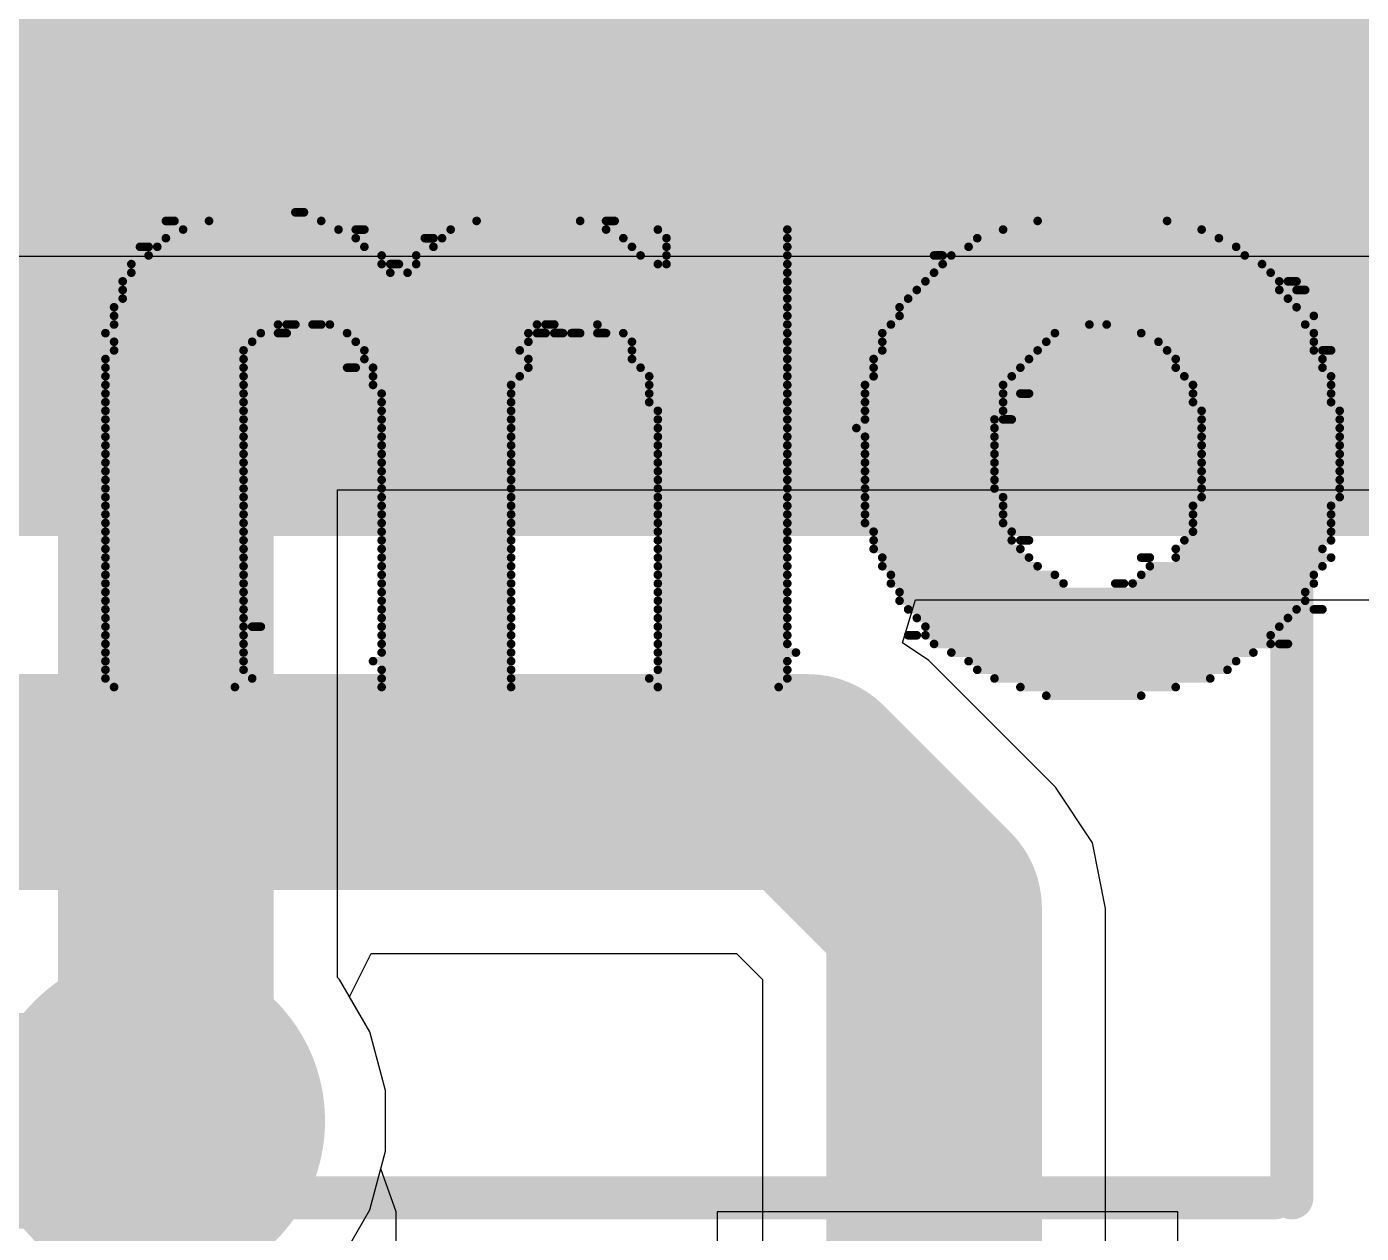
# Model space of a CAD drawing. Header units: millimetres. Extents: x -0.34 to 3.69, y -0.26 to 2.67.
# Drawn here: x 1.2849 to 1.4395, y 0.0037 to 0.1435 of the extents above; entities that cross this region are included whole.
import ezdxf

# ---------------------------------------------------------------- set-up
doc = ezdxf.new("R2010")
doc.units = ezdxf.units.MM
doc.header["$MEASUREMENT"] = 0
for name, color, linetype in [('BottomLayer', 5, 'Continuous'), ('BottomOverlay', 54, 'Continuous'), ('TopLayer', 1, 'Continuous'), ('TopOverlay', 2, 'Continuous'), ('ViaHoleLayer', 16, 'Continuous')]:
    doc.layers.add(name, color=color, linetype=linetype)

# ---------------------------------------------------------------- blocks, each defined once
blk = doc.blocks.new('LDL1117S33R_12')
at = {"layer": 'TopOverlay', "const_width": 0.005}
for points in [[(0.13045, -0.07017), (0.13045, 0.07283)], [(-0.12855, -0.07017), (0.12845, -0.07017)]]:
    blk.add_lwpolyline(points, dxfattribs=at)
at = {"layer": 'TopOverlay', "const_width": 0.0025}
for points in [[(0.1272, -0.07017, 1), (0.1297, -0.07017, 1)], [(0.1292, -0.07017, 1), (0.1317, -0.07017, 1)]]:
    blk.add_lwpolyline(points, format="xyb", close=True, dxfattribs=at)

msp = doc.modelspace()

# ---------------------------------------------------------------- hatches: boundary and pattern name
at = {"layer": 'BottomLayer'}
h = msp.add_hatch(color=5, dxfattribs=at)
edge = h.paths.add_edge_path()
edge.add_arc((1.29975, 0.01675), 0.01969, 0, 360)
at = {"layer": 'TopLayer'}
msp.add_hatch(color=1, dxfattribs=at).paths.add_polyline_path([(1.16129, 0.097), (1.445, 0.097), (1.445, 0.272), (1.16129, 0.272)])
h = msp.add_hatch(color=1, dxfattribs=at)
edge = h.paths.add_edge_path()
edge.add_arc((1.29975, 0.01675), 0.01969, 0, 360)
at = {"layer": 'ViaHoleLayer'}
h = msp.add_hatch(color=16, dxfattribs=at)
edge = h.paths.add_edge_path()
edge.add_arc((1.29975, 0.01675), 0.00984, 0, 360)

# ---------------------------------------------------------------- linework, layer by layer
at = {"layer": 'BottomLayer'}
for p, q in [((2.26056, 0.11688), (1.02024, 0.11688)), ((1.38633, 0.07212), (1.38785, 0.07712)), ((1.38785, 0.07712), (2.26056, 0.07712)), ((1.38941, 0.07006), (1.38633, 0.07212)), ((1.40406, 0.05541), (1.38941, 0.07006)), ((1.40837, 0.04896), (1.40406, 0.05541)), ((1.40988, 0.04136), (1.40837, 0.04896)), ((1.40988, -0.087), (1.40988, 0.04136)), ((1.32227, 0.03112), (1.3248, 0.03612)), ((1.3248, 0.03612), (1.36712, 0.03612)), ((1.36712, 0.03612), (1.37012, 0.03312)), ((1.37012, 0.03312), (1.37012, -0.087)), ((1.32462, 0.02705), (1.32227, 0.03112)), ((1.32644, 0.02026), (1.32462, 0.02705)), ((1.32644, 0.01324), (1.32644, 0.02026)), ((1.32462, 0.00645), (1.32644, 0.01324)), ((1.3211, 0.00036), (1.32462, 0.00645))]:
    msp.add_line(p, q, dxfattribs=at)
at = {"layer": 'BottomLayer', "const_width": 0.025}
for points in [[(1.012, 0.097), (2.272, 0.097)], [(0.98258, 0.056), (1.37536, 0.056)], [(1.37536, 0.056), (1.39, 0.04136)], [(1.39, -0.109), (1.39, 0.04136)], [(0.97657, 0.01675), (1.29975, 0.01675)]]:
    msp.add_lwpolyline(points, dxfattribs=at)
at = {"layer": 'BottomLayer', "const_width": 0.0125}
for points in [[(1.36911, 0.056, 1), (1.38161, 0.056, 1)], [(1.36911, 0.056, 1), (1.38161, 0.056, 1)], [(1.38375, 0.04136, 1), (1.39625, 0.04136, 1)], [(1.38375, 0.04136, 1), (1.39625, 0.04136, 1)], [(1.2935, 0.01675, 1), (1.306, 0.01675, 1)]]:
    msp.add_lwpolyline(points, format="xyb", close=True, dxfattribs=at)
at = {"layer": 'BottomOverlay', "const_width": 0.001}
for points in [[(1.316, 0.122), (1.317, 0.122)], [(1.301, 0.121), (1.302, 0.121)], [(1.306, 0.121), (1.319, 0.121)], [(1.337, 0.121), (1.349, 0.121)], [(1.352, 0.121), (1.353, 0.121)], [(1.402, 0.121), (1.417, 0.121)], [(1.301, 0.119), (1.323, 0.119)], [(1.303, 0.12), (1.321, 0.12)], [(1.323, 0.12), (1.324, 0.12)], [(1.331, 0.119), (1.332, 0.119)], [(1.333, 0.119), (1.354, 0.119)], [(1.334, 0.12), (1.352, 0.12)], [(1.358, 0.12), (1.373, 0.12)], [(1.359, 0.119), (1.373, 0.119)], [(1.395, 0.119), (1.423, 0.119)], [(1.398, 0.12), (1.421, 0.12)], [(1.298, 0.118), (1.299, 0.118)], [(1.3, 0.118), (1.324, 0.118)], [(1.332, 0.118), (1.355, 0.118)], [(1.359, 0.118), (1.373, 0.118)], [(1.394, 0.118), (1.425, 0.118)], [(1.297, 0.116), (1.326, 0.116)], [(1.299, 0.117), (1.326, 0.117)], [(1.327, 0.116), (1.328, 0.116)], [(1.33, 0.117), (1.356, 0.117)], [(1.33, 0.116), (1.358, 0.116)], [(1.359, 0.117), (1.373, 0.117)], [(1.359, 0.116), (1.373, 0.116)], [(1.39, 0.117), (1.391, 0.117)], [(1.391, 0.116), (1.428, 0.116)], [(1.392, 0.117), (1.426, 0.117)], [(1.296, 0.114), (1.373, 0.114)], [(1.297, 0.115), (1.327, 0.115)], [(1.329, 0.115), (1.373, 0.115)], [(1.389, 0.114), (1.43, 0.114)], [(1.39, 0.115), (1.429, 0.115)], [(1.431, 0.114), (1.432, 0.114)], [(1.296, 0.113), (1.373, 0.113)], [(1.388, 0.113), (1.43, 0.113)], [(1.432, 0.113), (1.433, 0.113)], [(1.295, 0.111), (1.373, 0.111)], [(1.296, 0.112), (1.373, 0.112)], [(1.386, 0.111), (1.432, 0.111)], [(1.387, 0.112), (1.431, 0.112)], [(1.295, 0.11), (1.373, 0.11)], [(1.386, 0.11), (1.434, 0.11)], [(1.294, 0.108), (1.312, 0.108)], [(1.295, 0.109), (1.314, 0.109)], [(1.314, 0.108), (1.315, 0.108)], [(1.315, 0.109), (1.316, 0.109)], [(1.318, 0.109), (1.319, 0.109)], [(1.32, 0.109), (1.344, 0.109)], [(1.322, 0.108), (1.343, 0.108)], [(1.344, 0.108), (1.345, 0.108)], [(1.345, 0.109), (1.346, 0.109)], [(1.346, 0.108), (1.347, 0.108)], [(1.348, 0.108), (1.349, 0.108)], [(1.351, 0.109), (1.373, 0.109)], [(1.351, 0.108), (1.352, 0.108)], [(1.354, 0.108), (1.373, 0.108)], [(1.384, 0.108), (1.404, 0.108)], [(1.385, 0.109), (1.408, 0.109)], [(1.41, 0.109), (1.433, 0.109)], [(1.414, 0.108), (1.434, 0.108)], [(1.295, 0.107), (1.311, 0.107)], [(1.323, 0.107), (1.343, 0.107)], [(1.355, 0.107), (1.373, 0.107)], [(1.384, 0.107), (1.403, 0.107)], [(1.416, 0.107), (1.434, 0.107)], [(1.294, 0.105), (1.31, 0.105)], [(1.295, 0.106), (1.31, 0.106)], [(1.324, 0.106), (1.342, 0.106)], [(1.324, 0.105), (1.343, 0.105)], [(1.355, 0.106), (1.373, 0.106)], [(1.355, 0.105), (1.373, 0.105)], [(1.383, 0.105), (1.401, 0.105)], [(1.384, 0.106), (1.402, 0.106)], [(1.417, 0.106), (1.434, 0.106)], [(1.418, 0.105), (1.435, 0.105)], [(1.435, 0.106), (1.436, 0.106)], [(1.294, 0.104), (1.31, 0.104)], [(1.322, 0.104), (1.323, 0.104)], [(1.325, 0.104), (1.343, 0.104)], [(1.356, 0.104), (1.373, 0.104)], [(1.383, 0.104), (1.4, 0.104)], [(1.418, 0.104), (1.435, 0.104)], [(1.294, 0.103), (1.31, 0.103)], [(1.294, 0.102), (1.31, 0.102)], [(1.325, 0.103), (1.342, 0.103)], [(1.325, 0.102), (1.341, 0.102)], [(1.357, 0.103), (1.373, 0.103)], [(1.357, 0.102), (1.373, 0.102)], [(1.382, 0.102), (1.398, 0.102)], [(1.383, 0.103), (1.399, 0.103)], [(1.419, 0.103), (1.436, 0.103)], [(1.42, 0.102), (1.436, 0.102)], [(1.294, 0.101), (1.31, 0.101)], [(1.326, 0.101), (1.341, 0.101)], [(1.357, 0.101), (1.373, 0.101)], [(1.382, 0.101), (1.398, 0.101)], [(1.4, 0.101), (1.401, 0.101)], [(1.42, 0.101), (1.436, 0.101)], [(1.294, 0.1), (1.31, 0.1)], [(1.294, 0.099), (1.31, 0.099)], [(1.326, 0.1), (1.341, 0.1)], [(1.326, 0.099), (1.341, 0.099)], [(1.357, 0.1), (1.373, 0.1)], [(1.358, 0.099), (1.373, 0.099)], [(1.382, 0.1), (1.398, 0.1)], [(1.382, 0.099), (1.398, 0.099)], [(1.42, 0.1), (1.436, 0.1)], [(1.421, 0.099), (1.437, 0.099)], [(1.294, 0.098), (1.31, 0.098)], [(1.294, 0.097), (1.31, 0.097)], [(1.326, 0.098), (1.341, 0.098)], [(1.326, 0.097), (1.341, 0.097)], [(1.358, 0.098), (1.373, 0.098)], [(1.358, 0.097), (1.373, 0.097)], [(1.381, 0.097), (1.397, 0.097)], [(1.382, 0.098), (1.397, 0.098)], [(1.398, 0.098), (1.399, 0.098)], [(1.421, 0.098), (1.437, 0.098)], [(1.421, 0.097), (1.437, 0.097)], [(1.294, 0.096), (1.31, 0.096)], [(1.326, 0.096), (1.341, 0.096)], [(1.358, 0.096), (1.373, 0.096)], [(1.382, 0.096), (1.397, 0.096)], [(1.421, 0.096), (1.437, 0.096)], [(1.294, 0.095), (1.31, 0.095)], [(1.294, 0.094), (1.31, 0.094)], [(1.326, 0.095), (1.341, 0.095)], [(1.326, 0.094), (1.341, 0.094)], [(1.358, 0.095), (1.373, 0.095)], [(1.358, 0.094), (1.373, 0.094)], [(1.382, 0.095), (1.397, 0.095)], [(1.382, 0.094), (1.397, 0.094)], [(1.421, 0.095), (1.437, 0.095)], [(1.421, 0.094), (1.437, 0.094)], [(1.294, 0.093), (1.31, 0.093)], [(1.326, 0.093), (1.341, 0.093)], [(1.358, 0.093), (1.373, 0.093)], [(1.382, 0.093), (1.397, 0.093)], [(1.421, 0.093), (1.437, 0.093)], [(1.294, 0.092), (1.31, 0.092)], [(1.294, 0.091), (1.31, 0.091)], [(1.326, 0.092), (1.341, 0.092)], [(1.326, 0.091), (1.341, 0.091)], [(1.358, 0.092), (1.373, 0.092)], [(1.358, 0.091), (1.373, 0.091)], [(1.382, 0.092), (1.397, 0.092)], [(1.382, 0.091), (1.397, 0.091)], [(1.421, 0.092), (1.437, 0.092)], [(1.421, 0.091), (1.437, 0.091)], [(1.294, 0.09), (1.31, 0.09)], [(1.326, 0.09), (1.341, 0.09)], [(1.358, 0.09), (1.373, 0.09)], [(1.382, 0.09), (1.397, 0.09)], [(1.421, 0.09), (1.437, 0.09)], [(1.294, 0.089), (1.31, 0.089)], [(1.294, 0.088), (1.31, 0.088)], [(1.326, 0.089), (1.341, 0.089)], [(1.326, 0.088), (1.341, 0.088)], [(1.358, 0.089), (1.373, 0.089)], [(1.358, 0.088), (1.373, 0.088)], [(1.382, 0.089), (1.398, 0.089)], [(1.382, 0.088), (1.398, 0.088)], [(1.42, 0.088), (1.436, 0.088)], [(1.421, 0.089), (1.437, 0.089)], [(1.294, 0.087), (1.31, 0.087)], [(1.326, 0.087), (1.341, 0.087)], [(1.358, 0.087), (1.373, 0.087)], [(1.382, 0.087), (1.398, 0.087)], [(1.42, 0.087), (1.436, 0.087)], [(1.294, 0.086), (1.31, 0.086)], [(1.294, 0.085), (1.31, 0.085)], [(1.326, 0.086), (1.341, 0.086)], [(1.326, 0.085), (1.341, 0.085)], [(1.358, 0.086), (1.373, 0.086)], [(1.358, 0.085), (1.373, 0.085)], [(1.382, 0.086), (1.398, 0.086)], [(1.383, 0.085), (1.399, 0.085)], [(1.42, 0.086), (1.436, 0.086)], [(1.42, 0.085), (1.436, 0.085)], [(1.294, 0.084), (1.31, 0.084)], [(1.294, 0.083), (1.31, 0.083)], [(1.326, 0.084), (1.341, 0.084)], [(1.326, 0.083), (1.341, 0.083)], [(1.358, 0.084), (1.373, 0.084)], [(1.358, 0.083), (1.373, 0.083)], [(1.383, 0.084), (1.399, 0.084)], [(1.383, 0.083), (1.4, 0.083)], [(1.4, 0.084), (1.401, 0.084)], [(1.418, 0.083), (1.435, 0.083)], [(1.419, 0.084), (1.436, 0.084)], [(1.294, 0.082), (1.31, 0.082)], [(1.326, 0.082), (1.341, 0.082)], [(1.358, 0.082), (1.373, 0.082)], [(1.384, 0.082), (1.401, 0.082)], [(1.414, 0.082), (1.415, 0.082)], [(1.418, 0.082), (1.436, 0.082)], [(1.294, 0.081), (1.31, 0.081)], [(1.294, 0.08), (1.31, 0.08)], [(1.326, 0.081), (1.341, 0.081)], [(1.326, 0.08), (1.341, 0.08)], [(1.358, 0.081), (1.373, 0.081)], [(1.358, 0.08), (1.373, 0.08)], [(1.384, 0.081), (1.402, 0.081)], [(1.385, 0.08), (1.404, 0.08)], [(1.414, 0.08), (1.434, 0.08)], [(1.415, 0.081), (1.435, 0.081)], [(1.294, 0.079), (1.31, 0.079)], [(1.326, 0.079), (1.341, 0.079)], [(1.358, 0.079), (1.373, 0.079)], [(1.385, 0.079), (1.405, 0.079)], [(1.411, 0.079), (1.412, 0.079)], [(1.413, 0.079), (1.434, 0.079)], [(1.294, 0.078), (1.31, 0.078)], [(1.294, 0.077), (1.31, 0.077)], [(1.326, 0.078), (1.341, 0.078)], [(1.326, 0.077), (1.341, 0.077)], [(1.358, 0.078), (1.373, 0.078)], [(1.358, 0.077), (1.373, 0.077)], [(1.386, 0.078), (1.433, 0.078)], [(1.386, 0.077), (1.433, 0.077)], [(1.294, 0.076), (1.31, 0.076)], [(1.326, 0.076), (1.341, 0.076)], [(1.358, 0.076), (1.373, 0.076)], [(1.387, 0.076), (1.432, 0.076)], [(1.434, 0.076), (1.435, 0.076)], [(1.294, 0.075), (1.31, 0.075)], [(1.294, 0.074), (1.31, 0.074)], [(1.311, 0.074), (1.312, 0.074)], [(1.326, 0.075), (1.341, 0.075)], [(1.326, 0.074), (1.341, 0.074)], [(1.358, 0.075), (1.373, 0.075)], [(1.358, 0.074), (1.373, 0.074)], [(1.388, 0.075), (1.431, 0.075)], [(1.389, 0.074), (1.43, 0.074)], [(1.294, 0.073), (1.31, 0.073)], [(1.326, 0.073), (1.341, 0.073)], [(1.358, 0.073), (1.373, 0.073)], [(1.387, 0.073), (1.388, 0.073)], [(1.389, 0.073), (1.429, 0.073)], [(1.294, 0.072), (1.31, 0.072)], [(1.294, 0.071), (1.31, 0.071)], [(1.326, 0.072), (1.341, 0.072)], [(1.326, 0.071), (1.341, 0.071)], [(1.358, 0.072), (1.373, 0.072)], [(1.358, 0.071), (1.374, 0.071)], [(1.39, 0.072), (1.429, 0.072)], [(1.392, 0.071), (1.427, 0.071)], [(1.43, 0.072), (1.431, 0.072)], [(1.294, 0.07), (1.31, 0.07)], [(1.325, 0.07), (1.341, 0.07)], [(1.358, 0.07), (1.373, 0.07)], [(1.394, 0.07), (1.425, 0.07)], [(1.294, 0.069), (1.31, 0.069)], [(1.294, 0.068), (1.311, 0.068)], [(1.326, 0.069), (1.341, 0.069)], [(1.326, 0.068), (1.341, 0.068)], [(1.357, 0.068), (1.373, 0.068)], [(1.358, 0.069), (1.373, 0.069)], [(1.395, 0.069), (1.424, 0.069)], [(1.397, 0.068), (1.422, 0.068)], [(1.295, 0.067), (1.309, 0.067)], [(1.326, 0.067), (1.341, 0.067)], [(1.358, 0.067), (1.372, 0.067)], [(1.4, 0.067), (1.418, 0.067)], [(1.403, 0.066), (1.414, 0.066)]]:
    msp.add_lwpolyline(points, dxfattribs=at)
at = {"layer": 'BottomOverlay', "const_width": 0.0005}
for points in [[(1.31575, 0.122, 1), (1.31625, 0.122, 1)], [(1.31675, 0.122, 1), (1.31725, 0.122, 1)], [(1.30075, 0.121, 1), (1.30125, 0.121, 1)], [(1.30175, 0.121, 1), (1.30225, 0.121, 1)], [(1.30575, 0.121, 1), (1.30625, 0.121, 1)], [(1.31875, 0.121, 1), (1.31925, 0.121, 1)], [(1.33675, 0.121, 1), (1.33725, 0.121, 1)], [(1.34875, 0.121, 1), (1.34925, 0.121, 1)], [(1.35175, 0.121, 1), (1.35225, 0.121, 1)], [(1.35275, 0.121, 1), (1.35325, 0.121, 1)], [(1.40175, 0.121, 1), (1.40225, 0.121, 1)], [(1.41675, 0.121, 1), (1.41725, 0.121, 1)], [(1.30075, 0.119, 1), (1.30125, 0.119, 1)], [(1.30275, 0.12, 1), (1.30325, 0.12, 1)], [(1.32075, 0.12, 1), (1.32125, 0.12, 1)], [(1.32275, 0.12, 1), (1.32325, 0.12, 1)], [(1.32275, 0.119, 1), (1.32325, 0.119, 1)], [(1.32375, 0.12, 1), (1.32425, 0.12, 1)], [(1.33075, 0.119, 1), (1.33125, 0.119, 1)], [(1.33175, 0.119, 1), (1.33225, 0.119, 1)], [(1.33275, 0.119, 1), (1.33325, 0.119, 1)], [(1.33375, 0.12, 1), (1.33425, 0.12, 1)], [(1.35175, 0.12, 1), (1.35225, 0.12, 1)], [(1.35375, 0.119, 1), (1.35425, 0.119, 1)], [(1.35775, 0.12, 1), (1.35825, 0.12, 1)], [(1.35875, 0.119, 1), (1.35925, 0.119, 1)], [(1.37275, 0.12, 1), (1.37325, 0.12, 1)], [(1.37275, 0.119, 1), (1.37325, 0.119, 1)], [(1.39475, 0.119, 1), (1.39525, 0.119, 1)], [(1.39775, 0.12, 1), (1.39825, 0.12, 1)], [(1.42075, 0.12, 1), (1.42125, 0.12, 1)], [(1.42275, 0.119, 1), (1.42325, 0.119, 1)], [(1.29775, 0.118, 1), (1.29825, 0.118, 1)], [(1.29875, 0.118, 1), (1.29925, 0.118, 1)], [(1.29975, 0.118, 1), (1.30025, 0.118, 1)], [(1.32375, 0.118, 1), (1.32425, 0.118, 1)], [(1.33175, 0.118, 1), (1.33225, 0.118, 1)], [(1.35475, 0.118, 1), (1.35525, 0.118, 1)], [(1.35875, 0.118, 1), (1.35925, 0.118, 1)], [(1.37275, 0.118, 1), (1.37325, 0.118, 1)], [(1.39375, 0.118, 1), (1.39425, 0.118, 1)], [(1.42475, 0.118, 1), (1.42525, 0.118, 1)], [(1.29675, 0.116, 1), (1.29725, 0.116, 1)], [(1.29875, 0.117, 1), (1.29925, 0.117, 1)], [(1.32575, 0.117, 1), (1.32625, 0.117, 1)], [(1.32575, 0.116, 1), (1.32625, 0.116, 1)], [(1.32675, 0.116, 1), (1.32725, 0.116, 1)], [(1.32775, 0.116, 1), (1.32825, 0.116, 1)], [(1.32975, 0.117, 1), (1.33025, 0.117, 1)], [(1.32975, 0.116, 1), (1.33025, 0.116, 1)], [(1.35575, 0.117, 1), (1.35625, 0.117, 1)], [(1.35775, 0.116, 1), (1.35825, 0.116, 1)], [(1.35875, 0.117, 1), (1.35925, 0.117, 1)], [(1.35875, 0.116, 1), (1.35925, 0.116, 1)], [(1.37275, 0.117, 1), (1.37325, 0.117, 1)], [(1.37275, 0.116, 1), (1.37325, 0.116, 1)], [(1.38975, 0.117, 1), (1.39025, 0.117, 1)], [(1.39075, 0.117, 1), (1.39125, 0.117, 1)], [(1.39075, 0.116, 1), (1.39125, 0.116, 1)], [(1.39175, 0.117, 1), (1.39225, 0.117, 1)], [(1.42575, 0.117, 1), (1.42625, 0.117, 1)], [(1.42775, 0.116, 1), (1.42825, 0.116, 1)], [(1.29575, 0.114, 1), (1.29625, 0.114, 1)], [(1.29675, 0.115, 1), (1.29725, 0.115, 1)], [(1.32675, 0.115, 1), (1.32725, 0.115, 1)], [(1.32875, 0.115, 1), (1.32925, 0.115, 1)], [(1.37275, 0.115, 1), (1.37325, 0.115, 1)], [(1.37275, 0.114, 1), (1.37325, 0.114, 1)], [(1.38875, 0.114, 1), (1.38925, 0.114, 1)], [(1.38975, 0.115, 1), (1.39025, 0.115, 1)], [(1.42875, 0.115, 1), (1.42925, 0.115, 1)], [(1.42975, 0.114, 1), (1.43025, 0.114, 1)], [(1.43075, 0.114, 1), (1.43125, 0.114, 1)], [(1.43175, 0.114, 1), (1.43225, 0.114, 1)], [(1.29575, 0.113, 1), (1.29625, 0.113, 1)], [(1.37275, 0.113, 1), (1.37325, 0.113, 1)], [(1.38775, 0.113, 1), (1.38825, 0.113, 1)], [(1.42975, 0.113, 1), (1.43025, 0.113, 1)], [(1.43175, 0.113, 1), (1.43225, 0.113, 1)], [(1.43275, 0.113, 1), (1.43325, 0.113, 1)], [(1.29475, 0.111, 1), (1.29525, 0.111, 1)], [(1.29575, 0.112, 1), (1.29625, 0.112, 1)], [(1.37275, 0.112, 1), (1.37325, 0.112, 1)], [(1.37275, 0.111, 1), (1.37325, 0.111, 1)], [(1.38575, 0.111, 1), (1.38625, 0.111, 1)], [(1.38675, 0.112, 1), (1.38725, 0.112, 1)], [(1.43075, 0.112, 1), (1.43125, 0.112, 1)], [(1.43175, 0.111, 1), (1.43225, 0.111, 1)], [(1.29475, 0.11, 1), (1.29525, 0.11, 1)], [(1.37275, 0.11, 1), (1.37325, 0.11, 1)], [(1.38575, 0.11, 1), (1.38625, 0.11, 1)], [(1.43375, 0.11, 1), (1.43425, 0.11, 1)], [(1.29375, 0.108, 1), (1.29425, 0.108, 1)], [(1.29475, 0.109, 1), (1.29525, 0.109, 1)], [(1.31175, 0.108, 1), (1.31225, 0.108, 1)], [(1.31375, 0.109, 1), (1.31425, 0.109, 1)], [(1.31375, 0.108, 1), (1.31425, 0.108, 1)], [(1.31475, 0.109, 1), (1.31525, 0.109, 1)], [(1.31475, 0.108, 1), (1.31525, 0.108, 1)], [(1.31575, 0.109, 1), (1.31625, 0.109, 1)], [(1.31775, 0.109, 1), (1.31825, 0.109, 1)], [(1.31875, 0.109, 1), (1.31925, 0.109, 1)], [(1.31975, 0.109, 1), (1.32025, 0.109, 1)], [(1.32175, 0.108, 1), (1.32225, 0.108, 1)], [(1.34275, 0.108, 1), (1.34325, 0.108, 1)], [(1.34375, 0.109, 1), (1.34425, 0.109, 1)], [(1.34375, 0.108, 1), (1.34425, 0.108, 1)], [(1.34475, 0.109, 1), (1.34525, 0.109, 1)], [(1.34475, 0.108, 1), (1.34525, 0.108, 1)], [(1.34575, 0.109, 1), (1.34625, 0.109, 1)], [(1.34575, 0.108, 1), (1.34625, 0.108, 1)], [(1.34675, 0.108, 1), (1.34725, 0.108, 1)], [(1.34775, 0.108, 1), (1.34825, 0.108, 1)], [(1.34875, 0.108, 1), (1.34925, 0.108, 1)], [(1.35075, 0.109, 1), (1.35125, 0.109, 1)], [(1.35075, 0.108, 1), (1.35125, 0.108, 1)], [(1.35175, 0.108, 1), (1.35225, 0.108, 1)], [(1.35375, 0.108, 1), (1.35425, 0.108, 1)], [(1.37275, 0.109, 1), (1.37325, 0.109, 1)], [(1.37275, 0.108, 1), (1.37325, 0.108, 1)], [(1.38375, 0.108, 1), (1.38425, 0.108, 1)], [(1.38475, 0.109, 1), (1.38525, 0.109, 1)], [(1.40375, 0.108, 1), (1.40425, 0.108, 1)], [(1.40775, 0.109, 1), (1.40825, 0.109, 1)], [(1.40975, 0.109, 1), (1.41025, 0.109, 1)], [(1.41375, 0.108, 1), (1.41425, 0.108, 1)], [(1.43275, 0.109, 1), (1.43325, 0.109, 1)], [(1.43375, 0.108, 1), (1.43425, 0.108, 1)], [(1.29475, 0.107, 1), (1.29525, 0.107, 1)], [(1.31075, 0.107, 1), (1.31125, 0.107, 1)], [(1.32275, 0.107, 1), (1.32325, 0.107, 1)], [(1.34275, 0.107, 1), (1.34325, 0.107, 1)], [(1.35475, 0.107, 1), (1.35525, 0.107, 1)], [(1.37275, 0.107, 1), (1.37325, 0.107, 1)], [(1.38375, 0.107, 1), (1.38425, 0.107, 1)], [(1.40275, 0.107, 1), (1.40325, 0.107, 1)], [(1.41575, 0.107, 1), (1.41625, 0.107, 1)], [(1.43375, 0.107, 1), (1.43425, 0.107, 1)], [(1.29375, 0.105, 1), (1.29425, 0.105, 1)], [(1.29475, 0.106, 1), (1.29525, 0.106, 1)], [(1.30975, 0.106, 1), (1.31025, 0.106, 1)], [(1.30975, 0.105, 1), (1.31025, 0.105, 1)], [(1.32375, 0.106, 1), (1.32425, 0.106, 1)], [(1.32375, 0.105, 1), (1.32425, 0.105, 1)], [(1.34175, 0.106, 1), (1.34225, 0.106, 1)], [(1.34275, 0.105, 1), (1.34325, 0.105, 1)], [(1.35475, 0.106, 1), (1.35525, 0.106, 1)], [(1.35475, 0.105, 1), (1.35525, 0.105, 1)], [(1.37275, 0.106, 1), (1.37325, 0.106, 1)], [(1.37275, 0.105, 1), (1.37325, 0.105, 1)], [(1.38275, 0.105, 1), (1.38325, 0.105, 1)], [(1.38375, 0.106, 1), (1.38425, 0.106, 1)], [(1.40075, 0.105, 1), (1.40125, 0.105, 1)], [(1.40175, 0.106, 1), (1.40225, 0.106, 1)], [(1.41675, 0.106, 1), (1.41725, 0.106, 1)], [(1.41775, 0.105, 1), (1.41825, 0.105, 1)], [(1.43375, 0.106, 1), (1.43425, 0.106, 1)], [(1.43475, 0.106, 1), (1.43525, 0.106, 1)], [(1.43475, 0.105, 1), (1.43525, 0.105, 1)], [(1.43575, 0.106, 1), (1.43625, 0.106, 1)], [(1.29375, 0.104, 1), (1.29425, 0.104, 1)], [(1.30975, 0.104, 1), (1.31025, 0.104, 1)], [(1.32175, 0.104, 1), (1.32225, 0.104, 1)], [(1.32275, 0.104, 1), (1.32325, 0.104, 1)], [(1.32475, 0.104, 1), (1.32525, 0.104, 1)], [(1.34275, 0.104, 1), (1.34325, 0.104, 1)], [(1.35575, 0.104, 1), (1.35625, 0.104, 1)], [(1.37275, 0.104, 1), (1.37325, 0.104, 1)], [(1.38275, 0.104, 1), (1.38325, 0.104, 1)], [(1.39975, 0.104, 1), (1.40025, 0.104, 1)], [(1.41775, 0.104, 1), (1.41825, 0.104, 1)], [(1.43475, 0.104, 1), (1.43525, 0.104, 1)], [(1.29375, 0.103, 1), (1.29425, 0.103, 1)], [(1.29375, 0.102, 1), (1.29425, 0.102, 1)], [(1.30975, 0.103, 1), (1.31025, 0.103, 1)], [(1.30975, 0.102, 1), (1.31025, 0.102, 1)], [(1.32475, 0.103, 1), (1.32525, 0.103, 1)], [(1.32475, 0.102, 1), (1.32525, 0.102, 1)], [(1.34075, 0.102, 1), (1.34125, 0.102, 1)], [(1.34175, 0.103, 1), (1.34225, 0.103, 1)], [(1.35675, 0.103, 1), (1.35725, 0.103, 1)], [(1.35675, 0.102, 1), (1.35725, 0.102, 1)], [(1.37275, 0.103, 1), (1.37325, 0.103, 1)], [(1.37275, 0.102, 1), (1.37325, 0.102, 1)], [(1.38175, 0.102, 1), (1.38225, 0.102, 1)], [(1.38275, 0.103, 1), (1.38325, 0.103, 1)], [(1.39775, 0.102, 1), (1.39825, 0.102, 1)], [(1.39875, 0.103, 1), (1.39925, 0.103, 1)], [(1.41875, 0.103, 1), (1.41925, 0.103, 1)], [(1.41975, 0.102, 1), (1.42025, 0.102, 1)], [(1.43575, 0.103, 1), (1.43625, 0.103, 1)], [(1.43575, 0.102, 1), (1.43625, 0.102, 1)], [(1.29375, 0.101, 1), (1.29425, 0.101, 1)], [(1.30975, 0.101, 1), (1.31025, 0.101, 1)], [(1.32575, 0.101, 1), (1.32625, 0.101, 1)], [(1.34075, 0.101, 1), (1.34125, 0.101, 1)], [(1.35675, 0.101, 1), (1.35725, 0.101, 1)], [(1.37275, 0.101, 1), (1.37325, 0.101, 1)], [(1.38175, 0.101, 1), (1.38225, 0.101, 1)], [(1.39775, 0.101, 1), (1.39825, 0.101, 1)], [(1.39975, 0.101, 1), (1.40025, 0.101, 1)], [(1.40075, 0.101, 1), (1.40125, 0.101, 1)], [(1.41975, 0.101, 1), (1.42025, 0.101, 1)], [(1.43575, 0.101, 1), (1.43625, 0.101, 1)], [(1.29375, 0.1, 1), (1.29425, 0.1, 1)], [(1.29375, 0.099, 1), (1.29425, 0.099, 1)], [(1.30975, 0.1, 1), (1.31025, 0.1, 1)], [(1.30975, 0.099, 1), (1.31025, 0.099, 1)], [(1.32575, 0.1, 1), (1.32625, 0.1, 1)], [(1.32575, 0.099, 1), (1.32625, 0.099, 1)], [(1.34075, 0.1, 1), (1.34125, 0.1, 1)], [(1.34075, 0.099, 1), (1.34125, 0.099, 1)], [(1.35675, 0.1, 1), (1.35725, 0.1, 1)], [(1.35775, 0.099, 1), (1.35825, 0.099, 1)], [(1.37275, 0.1, 1), (1.37325, 0.1, 1)], [(1.37275, 0.099, 1), (1.37325, 0.099, 1)], [(1.38175, 0.1, 1), (1.38225, 0.1, 1)], [(1.38175, 0.099, 1), (1.38225, 0.099, 1)], [(1.39775, 0.1, 1), (1.39825, 0.1, 1)], [(1.39775, 0.099, 1), (1.39825, 0.099, 1)], [(1.41975, 0.1, 1), (1.42025, 0.1, 1)], [(1.42075, 0.099, 1), (1.42125, 0.099, 1)], [(1.43575, 0.1, 1), (1.43625, 0.1, 1)], [(1.43675, 0.099, 1), (1.43725, 0.099, 1)], [(1.29375, 0.098, 1), (1.29425, 0.098, 1)], [(1.29375, 0.097, 1), (1.29425, 0.097, 1)], [(1.30975, 0.098, 1), (1.31025, 0.098, 1)], [(1.30975, 0.097, 1), (1.31025, 0.097, 1)], [(1.32575, 0.098, 1), (1.32625, 0.098, 1)], [(1.32575, 0.097, 1), (1.32625, 0.097, 1)], [(1.34075, 0.098, 1), (1.34125, 0.098, 1)], [(1.34075, 0.097, 1), (1.34125, 0.097, 1)], [(1.35775, 0.098, 1), (1.35825, 0.098, 1)], [(1.35775, 0.097, 1), (1.35825, 0.097, 1)], [(1.37275, 0.098, 1), (1.37325, 0.098, 1)], [(1.37275, 0.097, 1), (1.37325, 0.097, 1)], [(1.38075, 0.097, 1), (1.38125, 0.097, 1)], [(1.38175, 0.098, 1), (1.38225, 0.098, 1)], [(1.39675, 0.098, 1), (1.39725, 0.098, 1)], [(1.39675, 0.097, 1), (1.39725, 0.097, 1)], [(1.39775, 0.098, 1), (1.39825, 0.098, 1)], [(1.39875, 0.098, 1), (1.39925, 0.098, 1)], [(1.42075, 0.098, 1), (1.42125, 0.098, 1)], [(1.42075, 0.097, 1), (1.42125, 0.097, 1)], [(1.43675, 0.098, 1), (1.43725, 0.098, 1)], [(1.43675, 0.097, 1), (1.43725, 0.097, 1)], [(1.29375, 0.096, 1), (1.29425, 0.096, 1)], [(1.30975, 0.096, 1), (1.31025, 0.096, 1)], [(1.32575, 0.096, 1), (1.32625, 0.096, 1)], [(1.34075, 0.096, 1), (1.34125, 0.096, 1)], [(1.35775, 0.096, 1), (1.35825, 0.096, 1)], [(1.37275, 0.096, 1), (1.37325, 0.096, 1)], [(1.38175, 0.096, 1), (1.38225, 0.096, 1)], [(1.39675, 0.096, 1), (1.39725, 0.096, 1)], [(1.42075, 0.096, 1), (1.42125, 0.096, 1)], [(1.43675, 0.096, 1), (1.43725, 0.096, 1)], [(1.29375, 0.095, 1), (1.29425, 0.095, 1)], [(1.29375, 0.094, 1), (1.29425, 0.094, 1)], [(1.30975, 0.095, 1), (1.31025, 0.095, 1)], [(1.30975, 0.094, 1), (1.31025, 0.094, 1)], [(1.32575, 0.095, 1), (1.32625, 0.095, 1)], [(1.32575, 0.094, 1), (1.32625, 0.094, 1)], [(1.34075, 0.095, 1), (1.34125, 0.095, 1)], [(1.34075, 0.094, 1), (1.34125, 0.094, 1)], [(1.35775, 0.095, 1), (1.35825, 0.095, 1)], [(1.35775, 0.094, 1), (1.35825, 0.094, 1)], [(1.37275, 0.095, 1), (1.37325, 0.095, 1)], [(1.37275, 0.094, 1), (1.37325, 0.094, 1)], [(1.38175, 0.095, 1), (1.38225, 0.095, 1)], [(1.38175, 0.094, 1), (1.38225, 0.094, 1)], [(1.39675, 0.095, 1), (1.39725, 0.095, 1)], [(1.39675, 0.094, 1), (1.39725, 0.094, 1)], [(1.42075, 0.095, 1), (1.42125, 0.095, 1)], [(1.42075, 0.094, 1), (1.42125, 0.094, 1)], [(1.43675, 0.095, 1), (1.43725, 0.095, 1)], [(1.43675, 0.094, 1), (1.43725, 0.094, 1)], [(1.29375, 0.093, 1), (1.29425, 0.093, 1)], [(1.30975, 0.093, 1), (1.31025, 0.093, 1)], [(1.32575, 0.093, 1), (1.32625, 0.093, 1)], [(1.34075, 0.093, 1), (1.34125, 0.093, 1)], [(1.35775, 0.093, 1), (1.35825, 0.093, 1)], [(1.37275, 0.093, 1), (1.37325, 0.093, 1)], [(1.38175, 0.093, 1), (1.38225, 0.093, 1)], [(1.39675, 0.093, 1), (1.39725, 0.093, 1)], [(1.42075, 0.093, 1), (1.42125, 0.093, 1)], [(1.43675, 0.093, 1), (1.43725, 0.093, 1)], [(1.29375, 0.092, 1), (1.29425, 0.092, 1)], [(1.29375, 0.091, 1), (1.29425, 0.091, 1)], [(1.30975, 0.092, 1), (1.31025, 0.092, 1)], [(1.30975, 0.091, 1), (1.31025, 0.091, 1)], [(1.32575, 0.092, 1), (1.32625, 0.092, 1)], [(1.32575, 0.091, 1), (1.32625, 0.091, 1)], [(1.34075, 0.092, 1), (1.34125, 0.092, 1)], [(1.34075, 0.091, 1), (1.34125, 0.091, 1)], [(1.35775, 0.092, 1), (1.35825, 0.092, 1)], [(1.35775, 0.091, 1), (1.35825, 0.091, 1)], [(1.37275, 0.092, 1), (1.37325, 0.092, 1)], [(1.37275, 0.091, 1), (1.37325, 0.091, 1)], [(1.38175, 0.092, 1), (1.38225, 0.092, 1)], [(1.38175, 0.091, 1), (1.38225, 0.091, 1)], [(1.39675, 0.092, 1), (1.39725, 0.092, 1)], [(1.39675, 0.091, 1), (1.39725, 0.091, 1)], [(1.42075, 0.092, 1), (1.42125, 0.092, 1)], [(1.42075, 0.091, 1), (1.42125, 0.091, 1)], [(1.43675, 0.092, 1), (1.43725, 0.092, 1)], [(1.43675, 0.091, 1), (1.43725, 0.091, 1)], [(1.29375, 0.09, 1), (1.29425, 0.09, 1)], [(1.30975, 0.09, 1), (1.31025, 0.09, 1)], [(1.32575, 0.09, 1), (1.32625, 0.09, 1)], [(1.34075, 0.09, 1), (1.34125, 0.09, 1)], [(1.35775, 0.09, 1), (1.35825, 0.09, 1)], [(1.37275, 0.09, 1), (1.37325, 0.09, 1)], [(1.38175, 0.09, 1), (1.38225, 0.09, 1)], [(1.39675, 0.09, 1), (1.39725, 0.09, 1)], [(1.42075, 0.09, 1), (1.42125, 0.09, 1)], [(1.43675, 0.09, 1), (1.43725, 0.09, 1)], [(1.29375, 0.089, 1), (1.29425, 0.089, 1)], [(1.29375, 0.088, 1), (1.29425, 0.088, 1)], [(1.30975, 0.089, 1), (1.31025, 0.089, 1)], [(1.30975, 0.088, 1), (1.31025, 0.088, 1)], [(1.32575, 0.089, 1), (1.32625, 0.089, 1)], [(1.32575, 0.088, 1), (1.32625, 0.088, 1)], [(1.34075, 0.089, 1), (1.34125, 0.089, 1)], [(1.34075, 0.088, 1), (1.34125, 0.088, 1)], [(1.35775, 0.089, 1), (1.35825, 0.089, 1)], [(1.35775, 0.088, 1), (1.35825, 0.088, 1)], [(1.37275, 0.089, 1), (1.37325, 0.089, 1)], [(1.37275, 0.088, 1), (1.37325, 0.088, 1)], [(1.38175, 0.089, 1), (1.38225, 0.089, 1)], [(1.38175, 0.088, 1), (1.38225, 0.088, 1)], [(1.39775, 0.089, 1), (1.39825, 0.089, 1)], [(1.39775, 0.088, 1), (1.39825, 0.088, 1)], [(1.41975, 0.088, 1), (1.42025, 0.088, 1)], [(1.42075, 0.089, 1), (1.42125, 0.089, 1)], [(1.43575, 0.088, 1), (1.43625, 0.088, 1)], [(1.43675, 0.089, 1), (1.43725, 0.089, 1)], [(1.29375, 0.087, 1), (1.29425, 0.087, 1)], [(1.30975, 0.087, 1), (1.31025, 0.087, 1)], [(1.32575, 0.087, 1), (1.32625, 0.087, 1)], [(1.34075, 0.087, 1), (1.34125, 0.087, 1)], [(1.35775, 0.087, 1), (1.35825, 0.087, 1)], [(1.37275, 0.087, 1), (1.37325, 0.087, 1)], [(1.38175, 0.087, 1), (1.38225, 0.087, 1)], [(1.39775, 0.087, 1), (1.39825, 0.087, 1)], [(1.41975, 0.087, 1), (1.42025, 0.087, 1)], [(1.43575, 0.087, 1), (1.43625, 0.087, 1)], [(1.29375, 0.086, 1), (1.29425, 0.086, 1)], [(1.29375, 0.085, 1), (1.29425, 0.085, 1)], [(1.30975, 0.086, 1), (1.31025, 0.086, 1)], [(1.30975, 0.085, 1), (1.31025, 0.085, 1)], [(1.32575, 0.086, 1), (1.32625, 0.086, 1)], [(1.32575, 0.085, 1), (1.32625, 0.085, 1)], [(1.34075, 0.086, 1), (1.34125, 0.086, 1)], [(1.34075, 0.085, 1), (1.34125, 0.085, 1)], [(1.35775, 0.086, 1), (1.35825, 0.086, 1)], [(1.35775, 0.085, 1), (1.35825, 0.085, 1)], [(1.37275, 0.086, 1), (1.37325, 0.086, 1)], [(1.37275, 0.085, 1), (1.37325, 0.085, 1)], [(1.38175, 0.086, 1), (1.38225, 0.086, 1)], [(1.38275, 0.085, 1), (1.38325, 0.085, 1)], [(1.39775, 0.086, 1), (1.39825, 0.086, 1)], [(1.39875, 0.085, 1), (1.39925, 0.085, 1)], [(1.41975, 0.086, 1), (1.42025, 0.086, 1)], [(1.41975, 0.085, 1), (1.42025, 0.085, 1)], [(1.43575, 0.086, 1), (1.43625, 0.086, 1)], [(1.43575, 0.085, 1), (1.43625, 0.085, 1)], [(1.29375, 0.084, 1), (1.29425, 0.084, 1)], [(1.29375, 0.083, 1), (1.29425, 0.083, 1)], [(1.30975, 0.084, 1), (1.31025, 0.084, 1)], [(1.30975, 0.083, 1), (1.31025, 0.083, 1)], [(1.32575, 0.084, 1), (1.32625, 0.084, 1)], [(1.32575, 0.083, 1), (1.32625, 0.083, 1)], [(1.34075, 0.084, 1), (1.34125, 0.084, 1)], [(1.34075, 0.083, 1), (1.34125, 0.083, 1)], [(1.35775, 0.084, 1), (1.35825, 0.084, 1)], [(1.35775, 0.083, 1), (1.35825, 0.083, 1)], [(1.37275, 0.084, 1), (1.37325, 0.084, 1)], [(1.37275, 0.083, 1), (1.37325, 0.083, 1)], [(1.38275, 0.084, 1), (1.38325, 0.084, 1)], [(1.38275, 0.083, 1), (1.38325, 0.083, 1)], [(1.39875, 0.084, 1), (1.39925, 0.084, 1)], [(1.39975, 0.084, 1), (1.40025, 0.084, 1)], [(1.39975, 0.083, 1), (1.40025, 0.083, 1)], [(1.40075, 0.084, 1), (1.40125, 0.084, 1)], [(1.41775, 0.083, 1), (1.41825, 0.083, 1)], [(1.41875, 0.084, 1), (1.41925, 0.084, 1)], [(1.43475, 0.083, 1), (1.43525, 0.083, 1)], [(1.43575, 0.084, 1), (1.43625, 0.084, 1)], [(1.29375, 0.082, 1), (1.29425, 0.082, 1)], [(1.30975, 0.082, 1), (1.31025, 0.082, 1)], [(1.32575, 0.082, 1), (1.32625, 0.082, 1)], [(1.34075, 0.082, 1), (1.34125, 0.082, 1)], [(1.35775, 0.082, 1), (1.35825, 0.082, 1)], [(1.37275, 0.082, 1), (1.37325, 0.082, 1)], [(1.38375, 0.082, 1), (1.38425, 0.082, 1)], [(1.40075, 0.082, 1), (1.40125, 0.082, 1)], [(1.41375, 0.082, 1), (1.41425, 0.082, 1)], [(1.41475, 0.082, 1), (1.41525, 0.082, 1)], [(1.41775, 0.082, 1), (1.41825, 0.082, 1)], [(1.43575, 0.082, 1), (1.43625, 0.082, 1)], [(1.29375, 0.081, 1), (1.29425, 0.081, 1)], [(1.29375, 0.08, 1), (1.29425, 0.08, 1)], [(1.30975, 0.081, 1), (1.31025, 0.081, 1)], [(1.30975, 0.08, 1), (1.31025, 0.08, 1)], [(1.32575, 0.081, 1), (1.32625, 0.081, 1)], [(1.32575, 0.08, 1), (1.32625, 0.08, 1)], [(1.34075, 0.081, 1), (1.34125, 0.081, 1)], [(1.34075, 0.08, 1), (1.34125, 0.08, 1)], [(1.35775, 0.081, 1), (1.35825, 0.081, 1)], [(1.35775, 0.08, 1), (1.35825, 0.08, 1)], [(1.37275, 0.081, 1), (1.37325, 0.081, 1)], [(1.37275, 0.08, 1), (1.37325, 0.08, 1)], [(1.38375, 0.081, 1), (1.38425, 0.081, 1)], [(1.38475, 0.08, 1), (1.38525, 0.08, 1)], [(1.40175, 0.081, 1), (1.40225, 0.081, 1)], [(1.40375, 0.08, 1), (1.40425, 0.08, 1)], [(1.41375, 0.08, 1), (1.41425, 0.08, 1)], [(1.41475, 0.081, 1), (1.41525, 0.081, 1)], [(1.43375, 0.08, 1), (1.43425, 0.08, 1)], [(1.43475, 0.081, 1), (1.43525, 0.081, 1)], [(1.29375, 0.079, 1), (1.29425, 0.079, 1)], [(1.30975, 0.079, 1), (1.31025, 0.079, 1)], [(1.32575, 0.079, 1), (1.32625, 0.079, 1)], [(1.34075, 0.079, 1), (1.34125, 0.079, 1)], [(1.35775, 0.079, 1), (1.35825, 0.079, 1)], [(1.37275, 0.079, 1), (1.37325, 0.079, 1)], [(1.38475, 0.079, 1), (1.38525, 0.079, 1)], [(1.40475, 0.079, 1), (1.40525, 0.079, 1)], [(1.41075, 0.079, 1), (1.41125, 0.079, 1)], [(1.41175, 0.079, 1), (1.41225, 0.079, 1)], [(1.41275, 0.079, 1), (1.41325, 0.079, 1)], [(1.43375, 0.079, 1), (1.43425, 0.079, 1)], [(1.29375, 0.078, 1), (1.29425, 0.078, 1)], [(1.29375, 0.077, 1), (1.29425, 0.077, 1)], [(1.30975, 0.078, 1), (1.31025, 0.078, 1)], [(1.30975, 0.077, 1), (1.31025, 0.077, 1)], [(1.32575, 0.078, 1), (1.32625, 0.078, 1)], [(1.32575, 0.077, 1), (1.32625, 0.077, 1)], [(1.34075, 0.078, 1), (1.34125, 0.078, 1)], [(1.34075, 0.077, 1), (1.34125, 0.077, 1)], [(1.35775, 0.078, 1), (1.35825, 0.078, 1)], [(1.35775, 0.077, 1), (1.35825, 0.077, 1)], [(1.37275, 0.078, 1), (1.37325, 0.078, 1)], [(1.37275, 0.077, 1), (1.37325, 0.077, 1)], [(1.38575, 0.078, 1), (1.38625, 0.078, 1)], [(1.38575, 0.077, 1), (1.38625, 0.077, 1)], [(1.43275, 0.078, 1), (1.43325, 0.078, 1)], [(1.43275, 0.077, 1), (1.43325, 0.077, 1)], [(1.29375, 0.076, 1), (1.29425, 0.076, 1)], [(1.30975, 0.076, 1), (1.31025, 0.076, 1)], [(1.32575, 0.076, 1), (1.32625, 0.076, 1)], [(1.34075, 0.076, 1), (1.34125, 0.076, 1)], [(1.35775, 0.076, 1), (1.35825, 0.076, 1)], [(1.37275, 0.076, 1), (1.37325, 0.076, 1)], [(1.38675, 0.076, 1), (1.38725, 0.076, 1)], [(1.43175, 0.076, 1), (1.43225, 0.076, 1)], [(1.43375, 0.076, 1), (1.43425, 0.076, 1)], [(1.43475, 0.076, 1), (1.43525, 0.076, 1)], [(1.29375, 0.075, 1), (1.29425, 0.075, 1)], [(1.29375, 0.074, 1), (1.29425, 0.074, 1)], [(1.30975, 0.075, 1), (1.31025, 0.075, 1)], [(1.30975, 0.074, 1), (1.31025, 0.074, 1)], [(1.31075, 0.074, 1), (1.31125, 0.074, 1)], [(1.31175, 0.074, 1), (1.31225, 0.074, 1)], [(1.32575, 0.075, 1), (1.32625, 0.075, 1)], [(1.32575, 0.074, 1), (1.32625, 0.074, 1)], [(1.34075, 0.075, 1), (1.34125, 0.075, 1)], [(1.34075, 0.074, 1), (1.34125, 0.074, 1)], [(1.35775, 0.075, 1), (1.35825, 0.075, 1)], [(1.35775, 0.074, 1), (1.35825, 0.074, 1)], [(1.37275, 0.075, 1), (1.37325, 0.075, 1)], [(1.37275, 0.074, 1), (1.37325, 0.074, 1)], [(1.38775, 0.075, 1), (1.38825, 0.075, 1)], [(1.38875, 0.074, 1), (1.38925, 0.074, 1)], [(1.42975, 0.074, 1), (1.43025, 0.074, 1)], [(1.43075, 0.075, 1), (1.43125, 0.075, 1)], [(1.29375, 0.073, 1), (1.29425, 0.073, 1)], [(1.30975, 0.073, 1), (1.31025, 0.073, 1)], [(1.32575, 0.073, 1), (1.32625, 0.073, 1)], [(1.34075, 0.073, 1), (1.34125, 0.073, 1)], [(1.35775, 0.073, 1), (1.35825, 0.073, 1)], [(1.37275, 0.073, 1), (1.37325, 0.073, 1)], [(1.38675, 0.073, 1), (1.38725, 0.073, 1)], [(1.38775, 0.073, 1), (1.38825, 0.073, 1)], [(1.38875, 0.073, 1), (1.38925, 0.073, 1)], [(1.42875, 0.073, 1), (1.42925, 0.073, 1)], [(1.29375, 0.072, 1), (1.29425, 0.072, 1)], [(1.29375, 0.071, 1), (1.29425, 0.071, 1)], [(1.30975, 0.072, 1), (1.31025, 0.072, 1)], [(1.30975, 0.071, 1), (1.31025, 0.071, 1)], [(1.32575, 0.072, 1), (1.32625, 0.072, 1)], [(1.32575, 0.071, 1), (1.32625, 0.071, 1)], [(1.34075, 0.072, 1), (1.34125, 0.072, 1)], [(1.34075, 0.071, 1), (1.34125, 0.071, 1)], [(1.35775, 0.072, 1), (1.35825, 0.072, 1)], [(1.35775, 0.071, 1), (1.35825, 0.071, 1)], [(1.37275, 0.072, 1), (1.37325, 0.072, 1)], [(1.37375, 0.071, 1), (1.37425, 0.071, 1)], [(1.38975, 0.072, 1), (1.39025, 0.072, 1)], [(1.39175, 0.071, 1), (1.39225, 0.071, 1)], [(1.42675, 0.071, 1), (1.42725, 0.071, 1)], [(1.42875, 0.072, 1), (1.42925, 0.072, 1)], [(1.42975, 0.072, 1), (1.43025, 0.072, 1)], [(1.43075, 0.072, 1), (1.43125, 0.072, 1)], [(1.29375, 0.07, 1), (1.29425, 0.07, 1)], [(1.30975, 0.07, 1), (1.31025, 0.07, 1)], [(1.32475, 0.07, 1), (1.32525, 0.07, 1)], [(1.34075, 0.07, 1), (1.34125, 0.07, 1)], [(1.35775, 0.07, 1), (1.35825, 0.07, 1)], [(1.37275, 0.07, 1), (1.37325, 0.07, 1)], [(1.39375, 0.07, 1), (1.39425, 0.07, 1)], [(1.42475, 0.07, 1), (1.42525, 0.07, 1)], [(1.29375, 0.069, 1), (1.29425, 0.069, 1)], [(1.29375, 0.068, 1), (1.29425, 0.068, 1)], [(1.30975, 0.069, 1), (1.31025, 0.069, 1)], [(1.31075, 0.068, 1), (1.31125, 0.068, 1)], [(1.32575, 0.069, 1), (1.32625, 0.069, 1)], [(1.32575, 0.068, 1), (1.32625, 0.068, 1)], [(1.34075, 0.069, 1), (1.34125, 0.069, 1)], [(1.34075, 0.068, 1), (1.34125, 0.068, 1)], [(1.35675, 0.068, 1), (1.35725, 0.068, 1)], [(1.35775, 0.069, 1), (1.35825, 0.069, 1)], [(1.37275, 0.069, 1), (1.37325, 0.069, 1)], [(1.37275, 0.068, 1), (1.37325, 0.068, 1)], [(1.39475, 0.069, 1), (1.39525, 0.069, 1)], [(1.39675, 0.068, 1), (1.39725, 0.068, 1)], [(1.42175, 0.068, 1), (1.42225, 0.068, 1)], [(1.42375, 0.069, 1), (1.42425, 0.069, 1)], [(1.29475, 0.067, 1), (1.29525, 0.067, 1)], [(1.30875, 0.067, 1), (1.30925, 0.067, 1)], [(1.32575, 0.067, 1), (1.32625, 0.067, 1)], [(1.34075, 0.067, 1), (1.34125, 0.067, 1)], [(1.35775, 0.067, 1), (1.35825, 0.067, 1)], [(1.37175, 0.067, 1), (1.37225, 0.067, 1)], [(1.39975, 0.067, 1), (1.40025, 0.067, 1)], [(1.40275, 0.066, 1), (1.40325, 0.066, 1)], [(1.41375, 0.066, 1), (1.41425, 0.066, 1)], [(1.41775, 0.067, 1), (1.41825, 0.067, 1)]]:
    msp.add_lwpolyline(points, format="xyb", close=True, dxfattribs=at)
at = {"layer": 'TopLayer'}
for p, q in [((1.32088, 0.03336), (1.32088, 0.08986)), ((1.32088, 0.08986), (1.445, 0.08986)), ((1.3211, 0.03313), (1.32088, 0.03336)), ((1.32462, 0.02705), (1.3211, 0.03313)), ((1.32644, 0.02026), (1.32462, 0.02705)), ((1.32644, 0.01324), (1.32644, 0.02026)), ((1.32589, 0.0112), (1.32644, 0.01324)), ((1.32769, 0.0062), (1.32589, 0.0112)), ((1.32769, -0.08654), (1.32769, 0.0062)), ((1.32769, 0.0062), (1.32769, 0.0062)), ((1.41824, 0.0062), (1.36487, 0.0062)), ((1.36487, 0.0062), (1.36487, -0.08654)), ((1.41824, -0.08654), (1.41824, 0.0062))]:
    msp.add_line(p, q, dxfattribs=at)
at = {"layer": 'TopLayer', "const_width": 0.025}
msp.add_lwpolyline([(1.301, -0.04017), (1.301, 0.19617)], dxfattribs=at)

# ---------------------------------------------------------------- block references
msp.add_blockref('LDL1117S33R_12', (1.301, 0.078))

doc.saveas('drawing.dxf')
